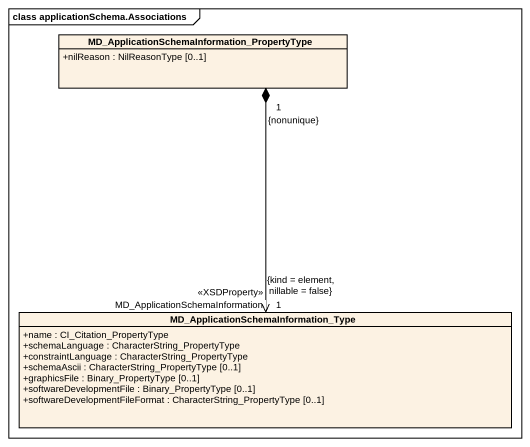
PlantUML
@startuml
mainframe class applicationSchema.Associations
hide circle
hide empty members
skinparam classAttributeIconSize 0
class "MD_ApplicationSchemaInformation_PropertyType" as MD_ApplicationSchemaInformat {
  +nilReason : NilReasonType [0..1]
}
class "MD_ApplicationSchemaInformation_Type" as MD_ApplicationSchemaInformat_2 {
  +name : CI_Citation_PropertyType
  +schemaLanguage : CharacterString_PropertyType
  +constraintLanguage : CharacterString_PropertyType
  +schemaAscii : CharacterString_PropertyType [0..1]
  +graphicsFile : Binary_PropertyType [0..1]
  +softwareDevelopmentFile : Binary_PropertyType [0..1]
  +softwareDevelopmentFileFormat : CharacterString_PropertyType [0..1]
}
MD_ApplicationSchemaInformat "1\n{nonunique}" *--> "MD_ApplicationSchemaInformation\n<<XSDProperty>>\n1\n{kind = element, nillable = false}" MD_ApplicationSchemaInformat_2
@enduml
